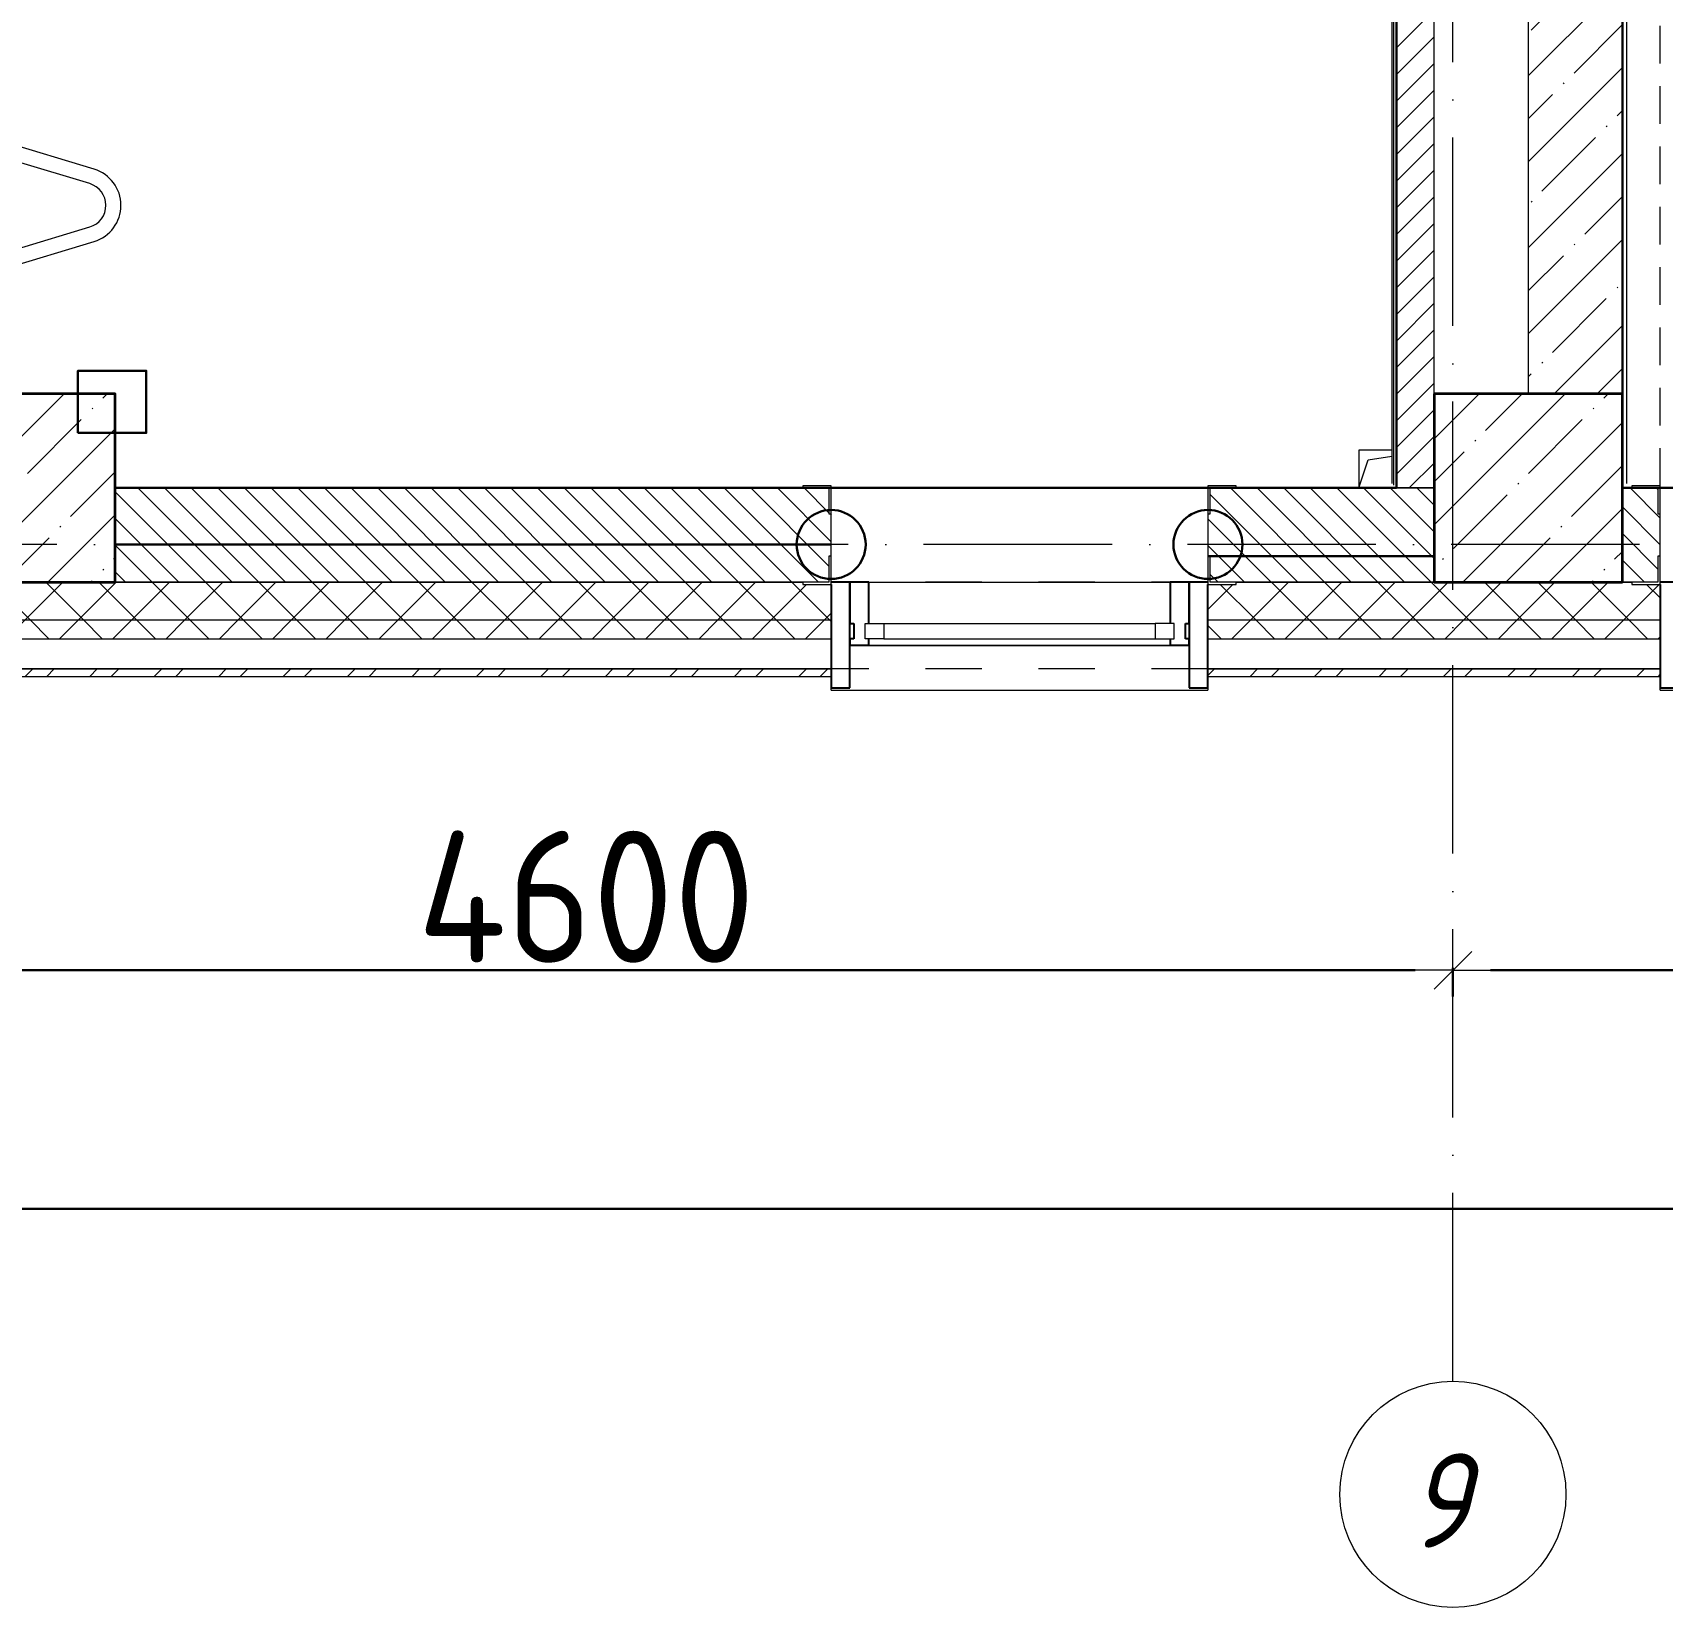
# Model space of a CAD drawing. Header units: millimetres. Extents: x -213536 to 1564669, y -45299 to 942238.
# Drawn here: x 443723 to 448048, y 422415 to 426594 of the extents above; entities that cross this region are included whole.
import ezdxf

# ---------------------------------------------------------------- set-up
doc = ezdxf.new("R2010")
doc.units = ezdxf.units.MM
for name, pattern in [('200_ШТРИХ_ш1п0_6_', [160, 100, -60]), ('50_200_ШТРИХ_1Т_ш5_п1_п1_', [700, 500, -100, 0, -100]), ('Штрих короткий', [300, 150, -150])]:
    doc.linetypes.add(name, pattern=pattern)
for name, color, linetype, lineweight in [('0-1', 7, 'Continuous', 5), ('0-2', 7, 'Continuous', 9), ('2) ПГП 4м', 4, 'Continuous', 30), ('2.1) ПГП окна 2.8 м', 5, 'Continuous', 30), ('3) ЖБ 4м', 3, 'Continuous', 30), ('3.1) ЖБ окна 1.2 м', 102, 'Continuous', 30), ('4) Метл уголки', 6, 'Continuous', 30), ('5) Швы', 2, 'Continuous', 30), ('Импосты витража', 7, 'Continuous', 9), ('Импосты витража-1', 7, 'Continuous', 25), ('Каркас_Импост', 7, 'Continuous', 13), ('Линии-1', 7, '200_ШТРИХ_ш1п0_6_', 9), ('Несущие колонны', 7, 'Continuous', 9), ('Несущие колонны-1', 7, 'Continuous', 35), ('Обобщенные модели', 7, 'Continuous', 9), ('Общие ребра', 7, 'Continuous', 9), ('Окна', 7, 'Continuous', 9), ('Оси', 7, 'Continuous', 9), ('Оси-1', 7, 'Continuous', 20), ('Оси-2', 7, '50_200_ШТРИХ_1Т_ш5_п1_п1_', 9), ('Перемычка-1', 7, 'Штрих короткий', 9), ('Размеры', 7, 'Continuous', 15), ('Стены', 7, 'Continuous', 9), ('Стены-1', 7, 'Continuous', 13), ('Штриховка разреза-1', 7, 'Continuous', 9)]:
    doc.layers.add(name, color=color, linetype=linetype, lineweight=lineweight)
doc.layers.add('Каркас_Импост-2', color=7, linetype='Continuous', lineweight=9, true_color=0xaaaaaa)
doc.layers.add('Сантехнические приборы-1', color=7, linetype='Continuous', lineweight=9, true_color=0xaaaaaa)
doc.layers.get('0-2').off()
doc.styles.add('ISOCPEUR_I_1', font='isocpeui.ttf', dxfattribs={"width": 0.85, "height": 2.5})
doc.styles.add('СПДС', font='isocpeur.ttf', dxfattribs={"width": 0.9})
doc.dimstyles.new('Размера А3', dxfattribs={"dimtxt": 200, "dimasz": 100, "dimexe": 70, "dimexo": 100, "dimgap": 20, "dimtad": 1, "dimdec": 0, "dimrnd": 10, "dimzin": 0, "dimdsep": 46, "dimtxsty": 'СПДС', "dimblk": 'ARROWHEAD_6', "dimcen": 1, "dimclrd": 256, "dimclre": 256, "dimclrt": 256, "dimazin": 0, "dimtfac": 1, "dimtdec": 0, "dimtmove": 2, "dimatfit": 3, "dimfxl": 1, "dimtolj": 1, "dimtzin": 0, "dimarcsym": 0})
pattern_1 = [(45, (0, 0), (-70.71068, 70.71068), []), (135, (0, 0), (-70.71068, -70.71068), [])]
pattern_2 = [(135, (0, 0), (-35.35534, -35.35534), [])]

# ---------------------------------------------------------------- blocks, each defined once
blk = doc.blocks.new('Ось сетки - Круг_Ø6_00__ISO-2_5_0_9K_-16731441-АИ2_03_План отделки стен 3-го этажа _Часть 2_')
at = {"layer": 'Оси-1'}
blk.add_circle((0, 0), 3, dxfattribs=at)
blk = doc.blocks.new('ARROWHEAD_6')
at = {"color": 0, "linetype": 'Continuous'}
for p, q in [((-0.5, -0.5), (0.5, 0.5)), ((0, 0), (-1, 0))]:
    blk.add_line(p, q, dxfattribs=at)
blk = doc.blocks.new('*D4716')
at = {"layer": 'Defpoints', "color": 0, "transparency": 16777216}
for p in [(442892.1, 424211.7), (447492.1, 424211.7), (447492.1, 424105.6)]:
    blk.add_point(p, dxfattribs=at)
at = {"layer": 'Размеры', "lineweight": -2, "transparency": 16777216}
for p, q in [((442892.1, 424111.7), (442892.1, 424035.6)), ((442992.1, 424105.6), (447392.1, 424105.6)), ((447492.1, 424111.7), (447492.1, 424035.6))]:
    blk.add_line(p, q, dxfattribs=at)
at = {"layer": 'Размеры', "lineweight": -2, "transparency": 16777216, "xscale": 100, "yscale": 100, "zscale": 100, "rotation": 180}
blk.add_blockref('ARROWHEAD_6', (442892.1, 424105.6), dxfattribs=at)
at = {"layer": 'Размеры', "lineweight": -2, "transparency": 16777216, "xscale": 100, "yscale": 100, "zscale": 100}
blk.add_blockref('ARROWHEAD_6', (447492.1, 424105.6), dxfattribs=at)
at = {"layer": 'Размеры', "transparency": 16777216, "insert": (445192.1, 424300.6), "char_height": 350, "width": 2.564, "attachment_point": 5, "style": 'СПДС'}
blk.add_mtext('\\A1;4600', dxfattribs=at)
blk = doc.blocks.new('*D4717')
at = {"layer": 'Defpoints', "color": 0, "transparency": 16777216}
for p in [(447492.1, 424211.7), (450092.1, 424211.7), (450092.1, 424105.6)]:
    blk.add_point(p, dxfattribs=at)
at = {"layer": 'Размеры', "lineweight": -2, "transparency": 16777216}
for p, q in [((447492.1, 424111.7), (447492.1, 424035.6)), ((447592.1, 424105.6), (449992.1, 424105.6)), ((450092.1, 424111.7), (450092.1, 424035.6))]:
    blk.add_line(p, q, dxfattribs=at)
at = {"layer": 'Размеры', "lineweight": -2, "transparency": 16777216, "xscale": 100, "yscale": 100, "zscale": 100, "rotation": 180}
blk.add_blockref('ARROWHEAD_6', (447492.1, 424105.6), dxfattribs=at)
at = {"layer": 'Размеры', "lineweight": -2, "transparency": 16777216, "xscale": 100, "yscale": 100, "zscale": 100}
blk.add_blockref('ARROWHEAD_6', (450092.1, 424105.6), dxfattribs=at)
at = {"layer": 'Размеры', "transparency": 16777216, "insert": (448792.1, 424300.6), "char_height": 350, "width": 2.488, "attachment_point": 5, "style": 'СПДС'}
blk.add_mtext('\\A1;2600', dxfattribs=at)
blk = doc.blocks.new('*D4743')
at = {"layer": 'Defpoints', "color": 0, "transparency": 16777216}
for p in [(430692.1, 423578.1), (534192.1, 423578.1), (534192.1, 423472.1)]:
    blk.add_point(p, dxfattribs=at)
at = {"layer": 'Размеры', "lineweight": -2, "transparency": 16777216}
for p, q in [((430692.1, 423478.1), (430692.1, 423402.1)), ((430792.1, 423472.1), (534092.1, 423472.1)), ((534192.1, 423478.1), (534192.1, 423402.1))]:
    blk.add_line(p, q, dxfattribs=at)
at = {"layer": 'Размеры', "lineweight": -2, "transparency": 16777216, "xscale": 100, "yscale": 100, "zscale": 100, "rotation": 180}
blk.add_blockref('ARROWHEAD_6', (430692.1, 423472.1), dxfattribs=at)
at = {"layer": 'Размеры', "lineweight": -2, "transparency": 16777216, "xscale": 100, "yscale": 100, "zscale": 100}
blk.add_blockref('ARROWHEAD_6', (534192.1, 423472.1), dxfattribs=at)
at = {"layer": 'Размеры', "transparency": 16777216, "insert": (482442.1, 423667.1), "char_height": 350, "width": 3.544, "attachment_point": 5, "style": 'СПДС'}
blk.add_mtext('\\A1;103500', dxfattribs=at)
blk = doc.blocks.new('BSC_Колонна _Прямоугольная - 500х500-V63-АИ2_03_План отделки стен 3-го этажа _Часть 2_')
at = {"layer": 'Несущие колонны'}
h = blk.add_hatch(dxfattribs=at)
h.set_pattern_fill('FP_71', color=256, style=0, pattern_type=2)
h.set_pattern_definition([(45, (-13000, -150), (-114.0493, 114.0493), []), (45, (-12885.95, -150), (-114.0493, 114.0493), [201.612, -40.322, 3.353, -36.97])])
h.paths.add_polyline_path([(-250, -250), (250, -250), (250, 250), (-250, 250)], flags=0)
at = {"layer": 'Несущие колонны-1'}
for p, q in [((250, 250), (-250, 250)), ((-250, 250), (-250, -250)), ((250, -250), (250, 250)), ((-250, -250), (250, -250))]:
    blk.add_line(p, q, dxfattribs=at)
blk = doc.blocks.new('BSC_Колонна _Прямоугольная - 500х500-V150-АИ2_03_План отделки стен 3-го этажа _Часть 2_')
at = {"layer": 'Несущие колонны'}
h = blk.add_hatch(dxfattribs=at)
h.set_pattern_fill('FP_140', color=256, style=0, pattern_type=2)
h.set_pattern_definition([(45, (-17000, -150), (-114.0493, 114.0493), []), (45, (-16885.95, -150), (-114.0493, 114.0493), [201.612, -40.322, 3.353, -36.97])])
h.paths.add_polyline_path([(-250, -250), (250, -250), (250, 250), (-250, 250)], flags=0)
at = {"layer": 'Несущие колонны-1'}
for p, q in [((250, 250), (-250, 250)), ((-250, 250), (-250, -250)), ((250, -250), (250, 250)), ((-250, -250), (250, -250))]:
    blk.add_line(p, q, dxfattribs=at)
blk = doc.blocks.new('PNS_Панель прямоугольная2 - Нр_Стекло - 40мм-26233822-АИ2_03_План отделки стен 3-го этажа _Часть 2_')
at = {"layer": 'Каркас_Импост'}
for p, q in [((-410, 0), (-410, 40)), ((-410, 40), (-360, 40)), ((-360, 40), (-360, 0)), ((410, 40), (360, 40)), ((360, 40), (360, 0)), ((410, 0), (410, 40)), ((-360, 0), (-410, 0)), ((360, 0), (410, 0))]:
    blk.add_line(p, q, dxfattribs=at)
at = {"layer": 'Каркас_Импост-2'}
for p, q in [((-360, 40), (360, 40)), ((-360, 0), (360, 0))]:
    blk.add_line(p, q, dxfattribs=at)
blk = doc.blocks.new('Прямоугольный импост - Откос НВФ_50х280 мм-25985587-АИ2_03_План отделки стен 3-го этажа _Часть 2_')
at = {"layer": 'Импосты витража-1'}
for p, q in [((-50, 130), (0, 130)), ((-50, -150), (-50, 130)), ((0, 130), (0, -144)), ((0, -150), (-50, -150))]:
    blk.add_line(p, q, dxfattribs=at)
blk = doc.blocks.new('Прямоугольный импост - Импост структурный с накладкой - 150мм-25647633-АИ2_03_План отделки стен 3-го этажа _Часть 2_')
at = {"layer": 'Импосты витража-1'}
for p, q in [((-25, 0), (-25, 17)), ((-25, 17), (25, 17)), ((-15, 0), (-25, 0)), ((-15, -40), (-15, 0)), ((25, 17), (25, 0)), ((-25, -150), (-25, -40)), ((-25, -40), (-15, -40)), ((25, -40), (25, -150)), ((25, -150), (-25, -150))]:
    blk.add_line(p, q, dxfattribs=at)
blk = doc.blocks.new('Прямоугольный импост - Импост структурный с накладкой - 150мм-V161-АИ2_03_План отделки стен 3-го этажа _Часть 2_')
at = {"layer": 'Импосты витража-1'}
for p, q in [((-25, 0), (-25, 17)), ((-25, 17), (25, 17)), ((25, 0), (15, 0)), ((15, 0), (15, -40)), ((25, 17), (25, 0)), ((-25, -150), (-25, -40)), ((15, -40), (25, -40)), ((25, -40), (25, -150)), ((25, -150), (-25, -150))]:
    blk.add_line(p, q, dxfattribs=at)
blk = doc.blocks.new('Прямоугольный импост - Откос НВФ_50х280 мм-25985594-АИ2_03_План отделки стен 3-го этажа _Часть 2_')
at = {"layer": 'Импосты витража-1'}
for p, q in [((0, 130), (-50, 130)), ((-50, 130), (-50, -150)), ((0, -144), (0, 130)), ((-50, -150), (0, -150))]:
    blk.add_line(p, q, dxfattribs=at)
blk = doc.blocks.new('Прямоугольный импост - Импост структурный с накладкой - 150мм-25656008-АИ2_03_План отделки стен 3-го этажа _Часть 2_')
at = {"layer": 'Импосты витража'}
for p, q in [((8850, -100), (9650, -100)), ((8850, -267), (9650, -267))]:
    blk.add_line(p, q, dxfattribs=at)
blk = doc.blocks.new('Проем_Дверь_Прямоугольный - 1000х2700h_витражные проемы-30580810-АИ2_03_План отделки стен 3-го этажа _Часть 2_')
at = {"layer": 'Перемычка-1'}
for p, q in [((500, 115), (-500, 115)), ((500, -115), (-500, -115))]:
    blk.add_line(p, q, dxfattribs=at)
blk = doc.blocks.new('SND_2D_Писуар с инсталляцией - По умолчанию-V187-АИ2_03_План отделки стен 3-го этажа _Часть 2_')
at = {"layer": 'Сантехнические приборы-1'}
for p, q in [((-95.8, 328.7), (-168.3, 88.8)), ((-57.5, 317.2), (-115.6, 125)), ((115.6, 125), (57.4, 317.4)), ((168.3, 88.7), (95.7, 328.9)), ((-115.6, 125), (115.6, 125)), ((-139.4, 50), (139.6, 50)), ((-109.4, -125), (-149.4, -125)), ((-109.4, -115.3), (-109.4, -125)), ((0.6, -125), (0.6, -115.3)), ((110.6, -115.3), (110.6, -125)), ((110.6, -125), (150.6, -125))]:
    blk.add_line(p, q, dxfattribs=at)
for centre, radius, start, end in [((0, 300), 100, 16.8118, 163.3196), ((0, 300), 60, 16.8118, 163.3578), ((-139.6, 80), 30, 162.9999, 270.4256), ((139.6, 80), 30, 270, 16.8118)]:
    blk.add_arc(centre, radius, start, end, dxfattribs=at)
blk = doc.blocks.new('Проем_Дверь_Прямоугольный - 1800х2700h_оконные проемы-25805030-АИ2_03_План отделки стен 3-го этажа _Часть 2_')
at = {"layer": 'Перемычка-1'}
for p, q in [((900, 125), (-900, 125)), ((900, -125), (-900, -125))]:
    blk.add_line(p, q, dxfattribs=at)
blk = doc.blocks.new('Фахверк_СКБ_Уголок - 250_2700-27497298-АИ2_03_План отделки стен 3-го этажа _Часть 2_')
at = {"layer": 'Обобщенные модели'}
for p, q in [((200, 181), (125, 181)), ((125, 181), (125, 106)), ((131, 106), (131, 175)), ((131, 175), (200, 175)), ((200, 175), (200, 181)), ((125, 106), (131, 106)), ((131, -6), (125, -6)), ((125, -6), (125, -81)), ((131, -75), (131, -6)), ((125, -81), (200, -81)), ((200, -75), (131, -75)), ((200, -81), (200, -75))]:
    blk.add_line(p, q, dxfattribs=at)
blk = doc.blocks.new('Фахверк_СКБ_Уголок - 250_2700_1-27501432-АИ2_03_План отделки стен 3-го этажа _Часть 2_')
at = {"layer": 'Обобщенные модели'}
for p, q in [((200, 181), (125, 181)), ((125, 181), (125, 106)), ((131, 106), (131, 175)), ((131, 175), (200, 175)), ((200, 175), (200, 181)), ((125, 106), (131, 106)), ((131, -6), (125, -6)), ((125, -6), (125, -81)), ((131, -75), (131, -6)), ((125, -81), (200, -81)), ((200, -75), (131, -75)), ((200, -81), (200, -75))]:
    blk.add_line(p, q, dxfattribs=at)
blk = doc.blocks.new('AR_Отверстие прямоугольное _в плите_ - AR_Отверстие прямоугольное _в плите_-V217-АИ2_03_План отделки стен 3-го этажа _Часть 2_')
at = {"layer": 'Обобщенные модели'}
for p, q in [((-11.9, 50), (-100, 50)), ((-100, 50), (-100, -50)), ((-100, -50), (-75, 25)), ((-75, 25), (-11.9, 34))]:
    blk.add_line(p, q, dxfattribs=at)
blk = doc.blocks.new('Отлив_СКБ - Отлив витража_120_НВФ-31885283-АИ2_03_План отделки стен 3-го этажа _Часть 2_')
at = {"layer": 'Окна'}
for p, q in [((950, -2), (50, -2)), ((0, -120), (0, -113)), ((0, -120), (1000, -120)), ((1000, -113), (1000, -120))]:
    blk.add_line(p, q, dxfattribs=at)
blk = doc.blocks.new('Отлив_СКБ - Отлив витража_120_НВФ-31885342-АИ2_03_План отделки стен 3-го этажа _Часть 2_')
at = {"layer": 'Окна'}
for q in [(0, -113), (7800, -120)]:
    blk.add_line((0, -120), q, dxfattribs=at)
blk = doc.blocks.new('0125-Р-ОО-Ш2-АР-о_23_10_2024_rvt-1-АИ2_03_План отделки стен 3-го этажа _Часть 2_')
at = {"layer": 'Штриховка разреза-1'}
h = blk.add_hatch(dxfattribs=at)
h.set_pattern_fill('FP_92', color=256, style=0, pattern_type=2)
h.set_pattern_definition([(45, (0, 0), (-35.35534, 35.35534), [])])
h.paths.add_polyline_path([(16650, 150), (16750, 150), (16750, 2300), (16747, 2300), (16747, 2347), (16653, 2347), (16653, 2300), (16650, 2300), (16650, 400)], flags=0)
h.paths.add_polyline_path([(16653, 2350), (16750, 2350), (16750, 4050), (16650, 4050), (16650, 2350)], flags=0)
h.paths.add_polyline_path([(16750, 4550), (16750, 6800), (16650, 6800), (16651, 4550), (16674, 4550)], flags=0)
h.paths.add_polyline_path([(16728.9, 7100), (16750, 7100), (16750, 7700), (16650, 7700), (16650, 7100)], flags=0)
h = blk.add_hatch(dxfattribs=at)
h.set_pattern_fill('FP_2', color=256, style=0, pattern_type=2)
h.set_pattern_definition([(45, (0, 0), (-114.0493, 114.0493), []), (45, (114.05, 0), (-114.0493, 114.0493), [201.612, -40.322, 3.353, -36.97])])
h.paths.add_polyline_path([(17250, 400), (17250, 7400), (17000, 7400), (17000, 400)], flags=0)
h = blk.add_hatch(dxfattribs=at)
h.set_pattern_fill('FP_1', color=256, style=0, pattern_type=2)
h.set_pattern_definition(pattern_2)
h.paths.add_polyline_path([(16156, -100), (16750, -100), (16750, 150), (16156, 150), (16156, 81), (16150, 81), (16150, -31), (16156, -31)], flags=0)
h.paths.add_polyline_path([(15144, -100), (15144, -31), (15150, -31), (15150, 81), (15144, 81), (15144, 150), (13250, 150), (13250, -100), (15075, -100)], flags=0)
h = blk.add_hatch(dxfattribs=at)
h.set_pattern_fill('FP_1', color=256, style=0, pattern_type=2)
h.set_pattern_definition(pattern_2)
h.paths.add_polyline_path([(17344, -100), (17344, -31), (17350, -31), (17350, 81), (17344, 81), (17344, 150), (17250, 150), (17250, -100), (17275, -100)], flags=0)
h = blk.add_hatch(dxfattribs=at)
h.set_pattern_fill('FP_81', color=256, style=0, pattern_type=2)
h.set_pattern_definition(pattern_1)
h.paths.add_polyline_path([(102188.9, -200), (103600, -200), (103600, -100), (94575, -100), (94575, -106), (94500, -106), (94500, -200), (98460.9, -200)], flags=0)
h.paths.add_polyline_path([(91850, -200), (92700, -200), (92700, -106), (92625, -106), (92625, -100), (84750, -100), (84750, -200), (91350, -200)], flags=0)
h.paths.add_polyline_path([(83549.1, -200), (83750, -200), (83750, -100), (82625, -100), (82625, -106), (82550, -106), (82550, -200), (82617.1, -200)], flags=0)
h.paths.add_polyline_path([(80675, -200), (80750, -200), (80750, -106), (80675, -106), (80675, -100), (79625, -100), (79625, -106), (79550, -106), (79550, -200), (79821.1, -200)], flags=0)
h.paths.add_polyline_path([(77750, -200), (77750, -100), (76625, -100), (76625, -106), (76550, -106), (76550, -200), (77250, -200)], flags=0)
h.paths.add_polyline_path([(73425, -200), (74750, -200), (74750, -100), (73425, -100), (73425, -106), (73350, -106), (73350, -200), (73356, -200)], flags=0)
h.paths.add_polyline_path([(70350, -200), (71550, -200), (71550, -106), (71475, -106), (71475, -100), (70425, -100), (70425, -106), (70350, -106)], flags=0)
h.paths.add_polyline_path([(67356, -200), (68550, -200), (68550, -100), (67425, -100), (67425, -106), (67350, -106), (67350, -200)], flags=0)
h.paths.add_polyline_path([(64909.2, -200), (65550, -200), (65550, -106), (65475, -106), (65475, -100), (64425, -100), (64425, -106), (64350, -106), (64350, -200)], flags=0)
h.paths.add_polyline_path([(62200, -200), (62550, -200), (62550, -106), (62475, -106), (62475, -100), (61425, -100), (61425, -106), (61350, -106), (61350, -200), (62113.2, -200)], flags=0)
h.paths.add_polyline_path([(59550, -200), (59550, -106), (59475, -106), (59475, -100), (58425, -100), (58425, -106), (58350, -106), (58350, -200), (59317.3, -200)], flags=0)
h.paths.add_polyline_path([(56521.3, -200), (56550, -200), (56550, -106), (56475, -106), (56475, -100), (55425, -100), (55425, -106), (55350, -106), (55350, -200), (55589.3, -200)], flags=0)
h.paths.add_polyline_path([(52350, -200), (53550, -200), (53550, -106), (53475, -106), (53475, -100), (52425, -100), (52425, -106), (52350, -106)], flags=0)
h.paths.add_polyline_path([(47475, -200), (47550, -200), (47550, -106), (47475, -106), (47475, -100), (46425, -100), (46425, -106), (46350, -106), (46350, -200), (47201.4, -200)], flags=0)
h.paths.add_polyline_path([(44405.4, -200), (44550, -200), (44550, -106), (44475, -106), (44475, -100), (43425, -100), (43425, -106), (43350, -106), (43350, -200), (43473.4, -200)], flags=0)
h.paths.add_polyline_path([(41550, -200), (41550, -106), (41475, -105.4), (41475, -100), (40150, -100), (40150, -200), (41544, -200)], flags=0)
h.paths.add_polyline_path([(38350, -200), (38350, -106), (38275, -106), (38275, -100), (37150, -100), (37150, -200), (37881.4, -200)], flags=0)
h.paths.add_polyline_path([(34153.5, -200), (35350, -200), (35350, -106), (35275, -106), (35275, -100), (34225, -100), (34225, -106), (34150, -106), (34150, -200)], flags=0)
h.paths.add_polyline_path([(32275, -200), (32350, -200), (32350, -106), (32275, -106), (32275, -100), (31150, -100), (31150, -200), (31650, -200)], flags=0)
h.paths.add_polyline_path([(28650, -200), (29350, -200), (29350, -106), (29275, -106), (29275, -100), (28150, -100), (28150, -200), (28561.5, -200)], flags=0)
h.paths.add_polyline_path([(25299.5, -200), (26350, -200), (26350, -106), (26275, -106), (26275, -100), (25225, -100), (25225, -106), (25150, -106), (25150, -200), (25225, -200)], flags=0)
h.paths.add_polyline_path([(17350, -200), (17350, -106), (17275, -106), (17275, -100), (16225, -100), (16225, -106), (16150, -106), (16150, -200), (17250, -200)], flags=0)
h.paths.add_polyline_path([(15150, -200), (15150, -106), (15075, -106), (15075, -100), (9825, -100), (9825, -106), (9750, -106), (9750, -200), (14581.6, -200)], flags=0)
h.paths.add_polyline_path([(8057.7, -200), (8750, -200), (8750, -106), (8675, -106), (8675, -100), (-100, -100), (-100, -200), (7125.7, -200)], flags=0)
h = blk.add_hatch(dxfattribs=at)
h.set_pattern_fill('FP_81', color=256, style=0, pattern_type=2)
h.set_pattern_definition(pattern_1)
h.paths.add_polyline_path([(103120.9, -250), (103700, -250), (103700, -200), (94500, -200), (94500, -250), (102188.9, -250)], flags=0)
h.paths.add_polyline_path([(92700, -250), (92700, -200), (84750, -200), (84750, -250), (91937, -250)], flags=0)
h.paths.add_polyline_path([(83549.1, -250), (83750, -250), (83750, -200), (82550, -200), (82550, -250), (82617.1, -250)], flags=0)
h.paths.add_polyline_path([(79821.1, -250), (80750, -250), (80750, -200), (79550, -200), (79550, -250)], flags=0)
h.paths.add_polyline_path([(77750, -250), (77750, -200), (76550, -200), (76550, -250), (77025.1, -250)], flags=0)
h.paths.add_polyline_path([(74229.1, -250), (74750, -250), (74750, -200), (73350, -200), (73350, -250)], flags=0)
h.paths.add_polyline_path([(70501.2, -250), (71550, -250), (71550, -200), (70350, -200), (70350, -250)], flags=0)
h.paths.add_polyline_path([(68550, -250), (68550, -200), (67350, -200), (67350, -250), (67705.2, -250)], flags=0)
h.paths.add_polyline_path([(64909.2, -250), (65550, -250), (65550, -200), (64350, -200), (64350, -250)], flags=0)
h.paths.add_polyline_path([(62550, -250), (62550, -200), (61350, -200), (61350, -250), (62113.2, -250)], flags=0)
h.paths.add_polyline_path([(59317.3, -250), (59550, -250), (59550, -200), (58350, -200), (58350, -250)], flags=0)
h.paths.add_polyline_path([(56521.3, -250), (56550, -250), (56550, -200), (55350, -200), (55350, -250), (55589.3, -250)], flags=0)
h.paths.add_polyline_path([(53550, -250), (53550, -200), (52350, -200), (52350, -250), (52793.3, -250)], flags=0)
h.paths.add_polyline_path([(46735.4, -250), (47550, -250), (47550, -200), (46350, -200), (46350, -250)], flags=0)
h.paths.add_polyline_path([(44550, -250), (44550, -200), (43350, -200), (43350, -250), (44405.4, -250)], flags=0)
h.paths.add_polyline_path([(41550, -250), (41550, -200), (40150, -200), (40150, -250), (40677.4, -250)], flags=0)
h.paths.add_polyline_path([(37881.4, -250), (38350, -250), (38350, -200), (37150, -200), (37150, -250), (37415.4, -250)], flags=0)
h.paths.add_polyline_path([(35085.5, -250), (35350, -250), (35350, -200), (34150, -200), (34150, -250), (34153.5, -250)], flags=0)
h.paths.add_polyline_path([(32350, -250), (32350, -200), (31150, -200), (31150, -250), (31357.5, -250)], flags=0)
h.paths.add_polyline_path([(28561.5, -250), (29350, -250), (29350, -200), (28150, -200), (28150, -250)], flags=0)
h.paths.add_polyline_path([(25765.5, -250), (26350, -250), (26350, -200), (25150, -200), (25150, -250), (25299.5, -250)], flags=0)
h.paths.add_polyline_path([(17350, -250), (17350, -200), (16150, -200), (16150, -250), (16445.6, -250)], flags=0)
h.paths.add_polyline_path([(14581.6, -250), (15150, -250), (15150, -200), (9750, -200), (9750, -250), (12717.6, -250)], flags=0)
h.paths.add_polyline_path([(8057.7, -250), (8750, -250), (8750, -200), (-200, -200), (-200, -250), (7125.7, -250)], flags=0)
h = blk.add_hatch(dxfattribs=at)
h.set_pattern_fill('FP_80', color=256, style=0, pattern_type=2)
h.set_pattern_definition([(45, (0, 0), (-85.5366, 85.5366), []), (45, (57.02, 0), (-85.5366, 85.5366), [])])
h.paths.add_polyline_path([(40665, -350), (40665, -330), (40151, -330), (40151, -350)], flags=0)
h.paths.add_polyline_path([(37150, -350), (38350, -350), (38350, -330), (37150, -330)], flags=0)
h.paths.add_polyline_path([(35085.5, -350), (35350, -350), (35350, -330), (34151, -330), (34151, -350), (34153.5, -350)], flags=0)
h.paths.add_polyline_path([(32350, -350), (32350, -330), (31150, -330), (31150, -350), (31357.5, -350)], flags=0)
h.paths.add_polyline_path([(29350, -350), (29350, -330), (28151, -330), (28151, -350), (28561.5, -350)], flags=0)
h.paths.add_polyline_path([(26350, -350), (26350, -330), (25150, -330), (25150, -350), (25765.5, -350)], flags=0)
h.paths.add_polyline_path([(16445.6, -350), (17350, -350), (17350, -330), (16150, -330), (16150, -350)], flags=0)
h.paths.add_polyline_path([(15150, -350), (15150, -330), (9750, -330), (9750, -350), (14581.6, -350)], flags=0)
h.paths.add_polyline_path([(8057.7, -350), (8750, -350), (8750, -330), (-330, -330), (-330, -350), (7125.7, -350)], flags=0)
at = {"layer": 'Линии-1'}
blk.add_line((17350, 156), (17350, 7288), dxfattribs=at)
at = {"layer": 'Общие ребра'}
for p, q in [((15075, -100), (13250, -100)), ((13250, -100), (15075, -100)), ((16750, -100), (16225, -100)), ((16225, -100), (16750, -100)), ((17275, -100), (17250, -100)), ((17250, -100), (17275, -100)), ((9750, -200), (15150, -200)), ((16150, -200), (17350, -200)), ((9750, -250), (15150, -250)), ((16150, -250), (17350, -250))]:
    blk.add_line(p, q, dxfattribs=at)
at = {"layer": 'Стены'}
for p, q in [((15150, 150), (16150, 150)), ((17350, 150), (19150, 150))]:
    blk.add_line(p, q, dxfattribs=at)
at = {"layer": 'Стены-1'}
for p, q in [((17000, 7400), (17000, 400)), ((17250, 400), (17250, 7400)), ((16650, 2300), (16650, 150)), ((16750, 400), (16750, 2300)), ((15075, 150), (13250, 150)), ((16750, 150), (16225, 150)), ((16650, 150), (16750, 150)), ((17275, 150), (17250, 150)), ((15150, -31), (15150, 81)), ((16150, 81), (16150, -31)), ((17350, -31), (17350, 81)), ((15150, -330), (15150, -106)), ((16150, -106), (16150, -330)), ((17350, -330), (17350, -106)), ((9750, -330), (15150, -330)), ((15150, -330), (9750, -330)), ((15150, -350), (15150, -330)), ((16150, -330), (17350, -330)), ((17350, -330), (16150, -330)), ((16150, -330), (16150, -350)), ((17350, -350), (17350, -330)), ((9750, -350), (15150, -350)), ((16150, -350), (17350, -350))]:
    blk.add_line(p, q, dxfattribs=at)
at = {"layer": '0-2'}
for name, p, rotation in [('SND_2D_Писуар с инсталляцией - По умолчанию-V187-АИ2_03_План отделки стен 3-го этажа _Часть 2_', (12865.3, 900), 269.9999999999994), ('Фахверк_СКБ_Уголок - 250_2700-27497298-АИ2_03_План отделки стен 3-го этажа _Часть 2_', (15275, 75), 180), ('Фахверк_СКБ_Уголок - 250_2700_1-27501432-АИ2_03_План отделки стен 3-го этажа _Часть 2_', (17475, 75), 180), ('Прямоугольный импост - Откос НВФ_50х280 мм-25985594-АИ2_03_План отделки стен 3-го этажа _Часть 2_', (15150, -250), 180), ('Прямоугольный импост - Откос НВФ_50х280 мм-25985594-АИ2_03_План отделки стен 3-го этажа _Часть 2_', (17350, -250), 180)]:
    blk.add_blockref(name, p, dxfattribs=dict(at, rotation=rotation))
for name, p in [('BSC_Колонна _Прямоугольная - 500х500-V63-АИ2_03_План отделки стен 3-го этажа _Часть 2_', (13000, 150)), ('BSC_Колонна _Прямоугольная - 500х500-V150-АИ2_03_План отделки стен 3-го этажа _Часть 2_', (17000, 150)), ('AR_Отверстие прямоугольное _в плите_ - AR_Отверстие прямоугольное _в плите_-V217-АИ2_03_План отделки стен 3-го этажа _Часть 2_', (16650, 200)), ('Фахверк_СКБ_Уголок - 250_2700-27497298-АИ2_03_План отделки стен 3-го этажа _Часть 2_', (16025, -25)), ('Проем_Дверь_Прямоугольный - 1800х2700h_оконные проемы-25805030-АИ2_03_План отделки стен 3-го этажа _Часть 2_', (18250, 25)), ('Проем_Дверь_Прямоугольный - 1000х2700h_витражные проемы-30580810-АИ2_03_План отделки стен 3-го этажа _Часть 2_', (15650, -215)), ('Прямоугольный импост - Импост структурный с накладкой - 150мм-25656008-АИ2_03_План отделки стен 3-го этажа _Часть 2_', (6400, 0)), ('PNS_Панель прямоугольная2 - Нр_Стекло - 40мм-26233822-АИ2_03_План отделки стен 3-го этажа _Часть 2_', (15650, -250)), ('Отлив_СКБ - Отлив витража_120_НВФ-31885283-АИ2_03_План отделки стен 3-го этажа _Часть 2_', (15150, -267)), ('Отлив_СКБ - Отлив витража_120_НВФ-31885342-АИ2_03_План отделки стен 3-го этажа _Часть 2_', (17350, -267))]:
    blk.add_blockref(name, p, dxfattribs=at)
at = {"layer": '0-2', "extrusion": (0, 0, -1), "rotation": 180}
for name, p in [('Прямоугольный импост - Импост структурный с накладкой - 150мм-25647633-АИ2_03_План отделки стен 3-го этажа _Часть 2_', (-15225, -250)), ('Прямоугольный импост - Импост структурный с накладкой - 150мм-V161-АИ2_03_План отделки стен 3-го этажа _Часть 2_', (-16075, -250)), ('Прямоугольный импост - Откос НВФ_50х280 мм-25985587-АИ2_03_План отделки стен 3-го этажа _Часть 2_', (-16150, -250))]:
    blk.add_blockref(name, p, dxfattribs=at)
blk = doc.blocks.new('3этНиз')
at = {"layer": 'Общие ребра'}
blk.add_line((447335.2, 425392.4), (447335.2, 429978.4), dxfattribs=at)
at = {"layer": 'Стены-1'}
for p, q in [((447942.1, 432535.4), (447942.1, 425635.4)), ((447954.1, 425397.4), (447954.1, 432523.4)), ((447330.2, 429973.4), (447330.2, 425397.4)), ((447342.2, 425397.4), (447342.2, 427535.4))]:
    blk.add_line(p, q, dxfattribs=at)
at = {"layer": '0-1'}
blk.add_blockref('0125-Р-ОО-Ш2-АР-о_23_10_2024_rvt-1-АИ2_03_План отделки стен 3-го этажа _Часть 2_', (430692.1, 425235.4), dxfattribs=at)
blk = doc.blocks.new('Ось 3 этаж')
at = {"layer": 'Оси-2'}
for p, q in [((447492.1, 423014.8), (447492.1, 477896.8)), ((536900.4, 425235.4), (428373.3, 425235.4))]:
    blk.add_line(p, q, dxfattribs=at)
at = {"layer": 'Оси-1', "xscale": 99.99999999999993, "yscale": 99.99999999999993, "zscale": 99.99999999999993}
blk.add_blockref('Ось сетки - Круг_Ø6_00__ISO-2_5_0_9K_-16731441-АИ2_03_План отделки стен 3-го этажа _Часть 2_', (447492.1, 422714.8), dxfattribs=at)
at = {"layer": 'Оси', "insert": (447370.4, 422823.5), "char_height": 250, "width": 202.025, "attachment_point": 1, "style": 'ISOCPEUR_I_1'}
blk.add_mtext('\\fISOCPEUR|b0|i1|c204|p34|;\\W.9;9', dxfattribs=at)
at = {"layer": 'Размеры'}
for base, p1, p2, picture, middle in [((447492.1, 424105.6), (442892.1, 424211.7), (447492.1, 424211.7), '*D4716', (445192.1, 424300.6)), ((450092.1, 424105.6), (447492.1, 424211.7), (450092.1, 424211.7), '*D4717', (448792.1, 424300.6)), ((534192.1, 423472.1), (430692.1, 423578.1), (534192.1, 423578.1), '*D4743', (482442.1, 423667.1))]:
    dim = blk.add_linear_dim(base=base, p1=p1, p2=p2, dimstyle='Размера А3', override={"dimtxt": 350}, dxfattribs=at)
    dim.commit()
    dim.dimension.update_dxf_attribs({"geometry": picture, "text_midpoint": middle})

msp = doc.modelspace()

# ---------------------------------------------------------------- linework, layer by layer
at = {"layer": '2) ПГП 4м'}
msp.add_lwpolyline([(445692.1, 430235.4), (445692.2, 432935.4), (447342.2, 432935.4), (447337.2, 430085.4), (446895.1, 430082.4), (446892.1, 429985.4), (447342.1, 429985.4), (447342.1, 425385.4)], dxfattribs=at)
at = {"layer": '2.1) ПГП окна 2.8 м'}
for points in [[(443942.1, 425235.4), (445842.1, 425235.4)], [(446842.1, 425204.4), (447442.1, 425204.4)]]:
    msp.add_lwpolyline(points, dxfattribs=at)
at = {"layer": '3) ЖБ 4м'}
for points in [[(447942.1, 425385.4), (447942.1, 432535.4)], [(443542.1, 425635.4), (443942.1, 425635.4), (443942.1, 425385.4)]]:
    msp.add_lwpolyline(points, dxfattribs=at)
at = {"layer": '3.1) ЖБ окна 1.2 м'}
for points in [[(443942.1, 425385.4), (447342.1, 425385.4)], [(447942.1, 425385.4), (449842.1, 425385.4)]]:
    msp.add_lwpolyline(points, dxfattribs=at)
at = {"layer": '4) Метл уголки'}
msp.add_lwpolyline([(443843.3, 425531.6), (444024.5, 425531.6), (444024.5, 425696.3), (443843.3, 425696.3)], close=True, dxfattribs=at)
at = {"layer": '5) Швы'}
for centre in [(445842.1, 425235.4), (446842.1, 425235.4)]:
    msp.add_circle(centre, 91.6, dxfattribs=at)

# ---------------------------------------------------------------- block references
at = {"color": 5, "lineweight": 30}
msp.add_blockref('Ось 3 этаж', (0, 0), dxfattribs=at)
at = {"layer": '3) ЖБ 4м'}
msp.add_blockref('3этНиз', (0, 0), dxfattribs=at)

doc.saveas('drawing.dxf')
